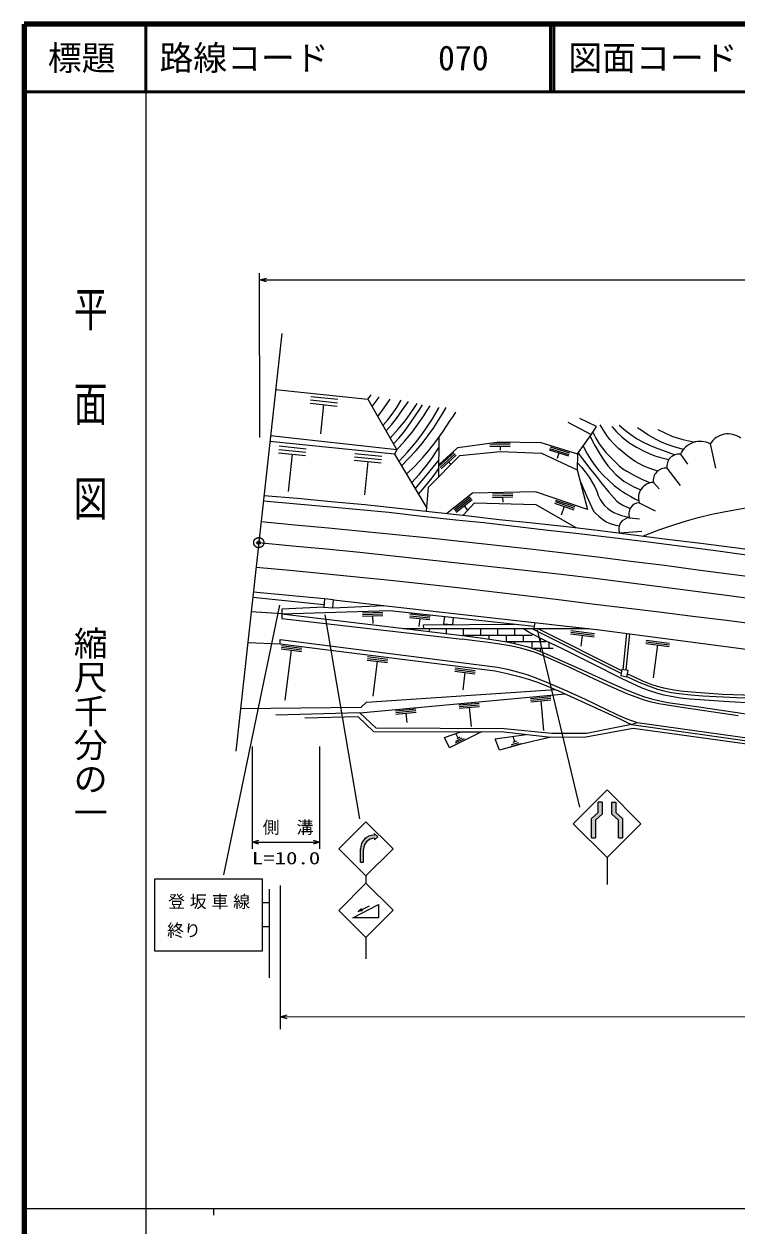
# Model space of a CAD drawing. Units: millimetres, scale not verified. Extents: x 40000 to 680000, y 20000 to 380000.
# Drawn here: x 40000 to 145292, y 202409 to 380000 of the extents above; entities that cross this region are included whole.
import ezdxf
from ezdxf.enums import TextEntityAlignment as Align

# ---------------------------------------------------------------- set-up
doc = ezdxf.new("R2010")
doc.units = ezdxf.units.MM
doc.header["$LTSCALE"] = 1000
doc.header["$PDMODE"] = 32
doc.header["$PDSIZE"] = 500
doc.linetypes.add('CHAIN', pattern=[18.5, 12, -1.5, 3.5, -1.5])
for name, color, linetype, lineweight in [('M-BGD', 7, 'Continuous', 25), ('M-BMK', 2, 'CHAIN', 13), ('M-STR-HTXT', 7, 'Continuous', 13), ('M-TTL', 2, 'Continuous', 140), ('M-TTL-BAND', 7, 'Continuous', 25), ('M-TTL-LINE', 7, 'Continuous', 50)]:
    doc.layers.add(name, color=color, linetype=linetype, lineweight=lineweight)
doc.layers.add('M-OTRS', color=6, linetype='Continuous')
doc.layers.add('M-TTL-TXT', color=7, linetype='Continuous')
doc.styles.add('@ＭＳ ゴシック', font='')
doc.styles.add('ＭＳ ゴシック', font='')
doc.styles.get('@ＭＳ ゴシック').set_extended_font_data('@MS Gothic')
doc.styles.get('ＭＳ ゴシック').set_extended_font_data('MS Gothic')

# ---------------------------------------------------------------- blocks, each defined once
blk = doc.blocks.new('BUHIN43')
at = {"layer": 'M-BMK'}
for radius in [746, 22.5]:
    blk.add_circle((0, 0), radius, dxfattribs=at)
blk = doc.blocks.new('BUHIN44')
at = {"layer": 'M-STR-HTXT'}
blk.add_lwpolyline([(1000, -288), (0, 0), (1000, 285)], dxfattribs=at)
blk = doc.blocks.new('BUHIN45')
at = {"layer": 'M-STR-HTXT'}
blk.add_lwpolyline([(-1000, 288), (0, 0), (-1000, -285)], dxfattribs=at)

msp = doc.modelspace()

# ---------------------------------------------------------------- hatches: boundary and pattern name
at = {"layer": 'M-STR-HTXT'}
for points in [[(124405, 259739), (124404, 262348), (125404, 263247), (125403, 265045), (124803, 265044), (124804, 263515), (123804, 262615), (123805, 259739)], [(128405, 259741), (128404, 262617), (127404, 263515), (127403, 265045), (126803, 265045), (126804, 263248), (127804, 262349), (127805, 259740)], [(90157, 256143), (90156, 258085), (90218, 258524), (90335, 258819), (90451, 259010), (90564, 259152), (90702, 259289), (90881, 259424), (91049, 259521), (91220, 259593), (91402, 259645), (91542, 259671), (91756, 259685), (91756, 259456), (92237, 259914), (91697, 260373), (91697, 260143), (91453, 260128), (91196, 260080), (91032, 260030), (90685, 259868), (90593, 259811), (90409, 259673), (90212, 259483), (90105, 259354), (89994, 259192), (89895, 259010), (89820, 258832), (89761, 258644), (89709, 258360), (89698, 258143), (89698, 256143)]]:
    msp.add_hatch(color=256, dxfattribs=at).paths.add_polyline_path(points)

# ---------------------------------------------------------------- linework, layer by layer
at = {"layer": 'M-BGD'}
for p, q in [((78068, 334284), (71269, 272567)), ((77156, 326005), (90775, 324596)), ((82256, 323969), (86235, 323558)), ((82308, 324467), (86286, 324055)), ((82359, 324964), (86338, 324552)), ((84246, 323764), (83799, 319451)), ((90775, 324596), (95054, 317076)), ((124547, 320537), (122110, 321702)), ((123785, 319301), (120355, 321148)), ((123777, 319287), (124547, 320537)), ((94703, 316454), (76306, 318294)), ((95054, 317076), (76399, 319135)), ((101277, 313146), (101320, 319024)), ((104064, 317439), (110189, 318292)), ((108816, 318116), (111815, 318063)), ((110189, 318292), (116322, 318183)), ((116322, 318183), (121742, 316497)), ((121742, 316497), (123777, 319287)), ((141341, 317975), (142147, 314366)), ((77596, 316658), (81576, 316259)), ((77645, 317155), (81625, 316757)), ((77695, 317653), (81675, 317254)), ((79586, 316458), (79032, 310925)), ((88865, 316535), (92845, 316137)), ((95054, 317076), (94703, 316454)), ((94703, 316454), (99469, 308475)), ((99729, 311576), (104352, 316265)), ((101270, 314653), (103499, 316661)), ((101290, 314940), (104064, 317439)), ((101438, 314467), (103667, 316475)), ((101605, 314282), (103834, 316290)), ((104352, 316265), (110323, 316828)), ((108807, 317616), (111806, 317563)), ((108811, 317866), (111811, 317813)), ((110306, 317590), (110296, 317019)), ((110323, 316828), (116440, 316596)), ((116440, 316596), (121709, 314148)), ((117547, 317069), (120411, 316178)), ((117621, 317308), (120486, 316417)), ((117695, 317547), (120560, 316656)), ((118979, 316624), (118724, 315805)), ((121742, 316497), (121709, 314148)), ((136946, 316447), (137973, 314964)), ((88766, 315540), (92746, 315142)), ((88815, 316038), (92796, 315639)), ((90756, 315341), (90265, 310435)), ((102720, 315286), (103062, 314906)), ((134954, 314360), (136926, 311822)), ((121709, 314148), (123240, 308259)), ((99431, 308018), (99729, 311576)), ((115528, 310892), (106254, 310704)), ((123240, 308259), (115528, 310892)), ((132961, 312273), (133819, 311308)), ((106254, 310704), (102425, 307683)), ((103517, 308290), (105873, 310148)), ((103672, 308094), (106028, 309952)), ((103827, 307898), (106182, 309756)), ((104834, 307412), (106548, 309238)), ((106548, 309238), (115611, 309030)), ((109174, 310563), (112174, 310624)), ((109179, 310313), (112179, 310374)), ((109184, 310063), (112184, 310124)), ((110684, 310094), (110699, 309373)), ((115611, 309030), (121513, 305591)), ((118342, 309192), (121181, 308222)), ((118423, 309428), (121262, 308459)), ((118504, 309665), (121343, 308695)), ((130858, 309274), (133203, 308096)), ((105005, 308827), (105506, 308191)), ((119762, 308707), (119326, 307430)), ((129400, 307040), (130899, 306898)), ((127942, 304806), (131226, 305070)), ((84290, 294168), (73770, 295270)), ((84362, 295053), (73858, 296068)), ((84362, 295053), (84263, 293847)), ((85704, 294943), (84362, 295053)), ((85606, 293737), (85704, 294943)), ((85704, 294943), (101303, 293164)), ((78075, 292842), (73536, 293143)), ((84263, 293847), (78075, 293530)), ((78075, 293530), (78075, 292148)), ((78075, 292842), (94036, 293355)), ((84263, 293847), (85606, 293737)), ((85606, 293737), (93131, 294096)), ((89971, 293024), (92969, 293120)), ((94036, 293355), (115352, 291033)), ((101303, 293164), (124995, 290492)), ((78075, 292842), (104751, 289666)), ((78075, 292148), (104687, 289132)), ((89979, 292774), (92977, 292870)), ((89987, 292524), (92985, 292621)), ((91486, 292572), (91524, 291408)), ((96941, 292334), (99924, 292009)), ((96968, 292583), (99951, 292258)), ((96995, 292831), (99978, 292506)), ((98432, 292172), (98303, 290980)), ((99009, 291215), (112425, 291352)), ((102077, 292479), (101960, 291400)), ((101960, 291400), (103258, 291258)), ((103375, 292337), (103258, 291258)), ((115417, 291573), (115309, 290682)), ((96040, 290703), (123395, 290673)), ((97303, 290702), (97303, 290575)), ((99022, 290700), (99009, 291215)), ((99828, 290699), (99828, 290310)), ((102353, 290696), (102353, 290011)), ((104822, 289724), (115033, 289713)), ((104878, 290693), (104877, 289724)), ((106140, 289723), (106140, 289572)), ((107404, 290691), (107403, 289721)), ((108665, 289720), (108665, 289213)), ((109929, 290688), (109928, 289719)), ((111190, 289717), (111189, 288783)), ((112454, 290685), (112453, 289716)), ((113716, 289714), (113715, 288745)), ((128185, 284040), (114947, 290682)), ((114978, 289753), (114978, 289713)), ((128265, 284447), (115841, 290681)), ((120710, 289890), (124182, 289448)), ((120741, 290138), (124213, 289696)), ((120773, 290386), (124245, 289944)), ((122446, 289669), (122242, 288072)), ((124995, 290492), (161189, 285705)), ((128506, 284603), (129022, 289960)), ((128954, 284560), (129468, 289901)), ((73038, 288626), (77807, 288409)), ((77807, 288409), (77805, 289040)), ((77805, 289040), (109930, 284995)), ((77807, 288409), (109602, 284422)), ((78014, 287928), (80989, 287542)), ((78046, 288176), (81022, 287790)), ((111362, 288748), (117083, 288742)), ((112452, 288747), (112452, 288525)), ((114977, 288744), (114976, 287853)), ((115236, 287774), (118152, 287771)), ((116239, 287773), (116238, 287366)), ((116240, 289109), (116240, 288742)), ((117502, 288617), (117501, 287772)), ((131813, 288476), (135285, 288034)), ((131844, 288724), (135316, 288282)), ((131876, 288972), (135348, 288530)), ((133549, 288255), (132931, 283406)), ((77982, 287680), (80957, 287294)), ((79470, 287487), (78510, 280095)), ((90683, 286031), (93658, 285645)), ((90715, 286279), (93690, 285893)), ((90747, 286527), (93722, 286141)), ((92170, 285838), (91502, 280691)), ((103611, 284375), (106588, 284004)), ((103642, 284623), (106619, 284252)), ((103673, 284871), (106650, 284500)), ((105100, 284190), (104783, 281646)), ((128304, 284643), (128126, 283742)), ((129207, 284464), (128304, 284643)), ((129029, 283564), (129207, 284464)), ((128126, 283742), (129029, 283564)), ((89596, 278250), (119912, 281031)), ((90560, 279817), (118476, 281673)), ((114791, 280360), (117779, 280635)), ((71963, 278867), (89785, 279042)), ((89785, 279042), (90560, 279817)), ((104224, 279391), (107211, 279665)), ((104247, 279142), (107234, 279416)), ((104270, 278893), (107257, 279167)), ((105763, 279030), (106023, 276204)), ((114814, 280111), (117802, 280386)), ((114837, 279862), (117824, 280137)), ((116331, 280000), (116734, 275606)), ((89596, 278250), (77176, 277871)), ((81482, 277465), (89280, 277700)), ((89280, 277700), (91598, 275463)), ((92011, 275981), (89596, 278250)), ((94867, 278532), (97854, 278807)), ((94890, 278284), (97877, 278558)), ((94913, 278035), (97900, 278309)), ((96406, 278172), (96530, 276818)), ((91598, 275463), (110880, 275397)), ((110908, 275885), (92011, 275981)), ((102090, 274600), (104518, 275419)), ((107548, 275409), (102850, 273066)), ((104518, 275419), (107548, 275409)), ((110880, 275397), (117817, 274608)), ((117927, 275160), (110908, 275885)), ((122997, 274664), (129956, 275946)), ((129725, 276508), (123076, 275155)), ((129725, 276508), (130568, 276793)), ((129725, 276508), (158412, 272455)), ((129956, 275946), (158329, 272029)), ((130568, 276793), (158421, 272903)), ((102850, 273066), (102090, 274600)), ((105019, 274388), (103683, 273722)), ((103779, 274051), (104702, 274511)), ((104133, 274492), (103785, 275190)), ((104368, 274609), (103898, 274374)), ((109582, 274382), (114161, 275024)), ((110223, 272724), (109582, 274382)), ((113206, 273555), (110223, 272724)), ((113378, 273653), (111844, 273226)), ((112011, 273551), (113071, 273846)), ((112741, 274016), (112202, 273866)), ((112471, 273941), (112248, 274742)), ((117817, 274608), (113206, 273555)), ((117817, 274608), (122997, 274664)), ((123076, 275155), (117927, 275160))]:
    msp.add_line(p, q, dxfattribs=at)
for points in [[(90775, 324596), (90993, 324815), (91169, 325076), (91208, 325157), (91249, 325248)], [(91407, 323485), (91865, 324057), (92282, 324676), (92361, 324803), (92444, 324939)], [(92240, 322021), (93175, 323273), (94073, 324567)], [(92998, 320689), (93716, 321504), (94387, 322356), (95053, 323364), (95679, 324414)], [(93463, 319871), (94265, 320772), (95027, 321719), (95902, 322973), (96771, 324236)], [(94067, 318811), (95221, 320103), (96338, 321445), (97037, 322381), (97688, 323352), (97882, 323655), (98080, 323968)], [(94552, 317959), (95358, 318827), (96126, 319741), (97090, 321075), (98012, 322453), (98437, 323093), (98867, 323742)], [(95054, 317076), (96223, 318392), (97351, 319752), (98217, 320922), (99035, 322129), (99498, 322841), (99962, 323566)], [(95349, 315373), (96612, 316736), (97828, 318137), (98615, 319144), (99360, 320195), (100307, 321675), (101208, 323196), (101259, 323282), (101309, 323368)], [(95723, 314746), (96831, 315840), (97901, 316984), (98796, 318045), (99644, 319145), (100456, 320297), (101215, 321480), (101779, 322410), (102333, 323346)], [(96481, 313478), (97705, 314685), (98890, 315939), (99799, 317009), (100669, 318126), (101828, 319743), (102942, 321398), (103355, 322028), (103772, 322667)], [(124015, 319673), (124457, 318803), (124954, 317960), (125410, 317314), (125913, 316705), (126887, 315696), (127907, 314727), (128457, 314300), (129044, 313920), (130180, 313287), (131349, 312705), (131922, 312449), (132498, 312210)], [(133584, 313953), (132555, 314285), (131552, 314672), (130885, 315002), (130245, 315385), (129418, 315967), (128614, 316607), (127797, 317308), (127019, 318056), (126531, 318605), (126090, 319192), (125584, 319979), (125103, 320801)], [(126803, 320555), (127523, 319750), (128290, 318983), (128869, 318499), (129488, 318060), (130466, 317468), (131473, 316927), (132305, 316538), (133159, 316205), (134181, 315897), (135221, 315639)], [(127893, 320742), (128830, 319945), (129802, 319196), (130554, 318704), (131348, 318257), (132267, 317814), (133219, 317423), (134672, 316894), (136130, 316356)], [(137383, 317152), (136189, 317484), (135008, 317874), (134170, 318225), (133346, 318636), (132148, 319327), (130984, 320068), (130800, 320188), (130608, 320314)], [(133621, 320111), (134626, 319592), (135661, 319127), (136476, 318842), (137312, 318614), (138201, 318416), (139098, 318239)], [(123611, 319059), (124316, 317707), (125079, 316376), (125627, 315538), (126233, 314724), (126796, 314060), (127408, 313434), (127986, 312925), (128599, 312464), (129275, 312044), (129983, 311675), (130527, 311419), (131077, 311172)], [(97244, 312199), (98370, 313459), (99454, 314763), (100216, 315798), (100930, 316870), (101120, 317164), (101309, 317459)], [(121826, 316612), (122752, 315358), (123725, 314144), (124505, 313204), (125248, 312212), (126380, 310838), (127559, 309501), (127967, 309190), (128421, 308922), (128958, 308662), (129511, 308423)], [(122584, 317651), (123189, 316518), (123844, 315420), (124331, 314727), (124865, 314070), (125574, 313309), (126335, 312580), (127180, 311840), (128068, 311143), (128818, 310636), (129600, 310179), (130190, 309864), (130785, 309558)], [(97761, 311335), (99549, 313457), (101295, 315618)], [(98238, 310535), (99183, 311597), (100086, 312703), (100698, 313553), (101287, 314422)], [(121723, 315142), (122332, 314520), (122895, 313859), (123461, 313060), (123978, 312225), (124303, 311604), (124573, 310958), (124795, 310348), (125073, 309764), (125382, 309310), (125747, 308883), (126163, 308488), (126619, 308140), (127100, 307848), (127606, 307610), (128228, 307395), (128867, 307238), (129112, 307191), (129366, 307145)], [(122171, 312372), (123102, 310203), (124092, 308046), (124481, 307618), (124925, 307219), (125419, 306821), (125951, 306471), (126399, 306258), (126873, 306100), (127385, 305963), (127906, 305835)], [(75343, 309550), (80309, 309084), (85288, 308646), (89580, 308283), (93865, 307860), (98815, 307275), (103781, 306729), (107900, 306329), (112023, 305868), (116976, 305264), (121943, 304719), (126897, 304147), (131855, 303522), (136803, 302907), (141758, 302267), (146697, 301573)], [(75432, 310361), (80400, 309926), (85376, 309473), (90341, 308987), (95313, 308467), (100271, 307920), (105236, 307360), (110193, 306815), (115163, 306288), (120121, 305747), (125085, 305155), (130036, 304530), (134996, 303900), (139946, 303277), (144906, 302652), (149855, 302021)], [(131470, 304371), (133775, 305248), (136101, 306068), (137819, 306601), (139556, 307076), (141569, 307559), (143594, 307983), (147134, 308630), (150700, 309220), (151980, 309377), (153263, 309475), (154278, 309498), (155303, 309489)], [(75006, 306492), (79974, 306024), (84952, 305551), (89919, 305073), (94895, 304583), (99860, 304081), (104832, 303561), (109793, 303022), (114760, 302459), (119715, 301877), (124678, 301274), (129629, 300656), (134588, 300022), (139535, 299377), (144491, 298719), (149436, 298053)], [(74263, 299748), (79231, 299282), (84207, 298809), (89172, 298325), (94146, 297821), (99106, 297294), (104074, 296739), (109030, 296163), (113993, 295569), (118946, 294966), (123908, 294355), (128860, 293746), (133822, 293136), (138773, 292523), (143732, 291897), (148679, 291254)], [(104751, 289666), (107415, 289332), (110087, 288936), (111586, 288661), (113082, 288326), (114249, 288007), (115406, 287628), (116753, 287101), (118079, 286517), (122623, 284463), (127176, 282412), (128727, 281716), (130300, 281075), (131489, 280659), (132695, 280300), (133889, 280009), (135095, 279776), (140030, 279059), (144965, 278313), (148691, 277766), (152435, 277278), (154091, 277083), (155748, 276893)], [(148317, 279599), (143346, 279917), (138360, 280256), (136968, 280407), (135585, 280618), (134520, 280835), (133459, 281113), (132358, 281473), (131275, 281890), (129793, 282545), (128328, 283258), (123880, 285510), (119418, 287755), (117032, 288884), (114680, 290064), (114200, 290367), (113717, 290684)], [(145456, 277766), (140523, 278515), (137144, 279016), (133770, 279577), (132676, 279811), (131589, 280106), (130382, 280520), (129194, 280991), (126712, 282073), (124256, 283209), (120629, 284917), (116971, 286573), (115785, 287024), (114569, 287422), (113305, 287769), (112028, 288058), (110286, 288373), (108525, 288630), (106602, 288880), (104687, 289132)], [(109602, 284422), (111368, 284045), (113122, 283608), (114491, 283201), (115851, 282734), (117395, 282134), (118916, 281478), (123456, 279429), (127992, 277332), (128858, 276920), (129725, 276508)], [(109930, 284995), (111423, 284681), (112901, 284308), (114254, 283887), (115590, 283408), (117670, 282574), (119733, 281680), (122898, 280222), (126039, 278709), (127451, 278027), (128895, 277398), (129727, 277084), (130568, 276793)], [(129030, 283571), (130818, 282782), (132629, 282048), (133544, 281735), (134485, 281476), (135618, 281241), (136773, 281063), (138499, 280872), (140230, 280740), (145213, 280498), (150201, 280294), (151309, 280282), (152426, 280277)], [(136935, 281445), (135709, 281622), (134485, 281860), (133550, 282108), (132631, 282415), (131380, 282922), (130148, 283486), (129632, 283724), (129107, 283957)], [(152465, 280674), (147807, 280777), (143144, 280941), (140554, 281113), (137969, 281344), (137452, 281394), (136935, 281445)]]:
    msp.add_lwpolyline(points, dxfattribs=at)
for centre, radius, start, end in [((139868, 315128), 3206, 62.65144, 155.70143), ((143992, 316311), 3130, 53.66321, 147.89438), ((136733, 314656), 1803, 83.19665, 189.45686), ((134740, 312569), 1803, 83.19665, 189.45686), ((133034, 309985), 2289, 91.83083, 198.09104), ((130967, 307610), 1667, 93.73821, 199.99841), ((129509, 305376), 1667, 93.73821, 199.99841)]:
    msp.add_arc(centre, radius, start, end, dxfattribs=at)
at = {"layer": 'M-BMK'}
msp.add_lwpolyline([(74663, 303375), (79631, 302918), (84608, 302445), (89570, 301943), (94540, 301415), (99499, 300877), (104468, 300341), (109427, 299807), (114394, 299262), (119351, 298695), (124315, 298102), (129266, 297490), (134225, 296859), (139171, 296214), (144126, 295556), (147742, 295072), (151367, 294584)], dxfattribs=at)
at = {"layer": 'M-OTRS'}
msp.add_point((74650, 303366), dxfattribs=at)
at = {"layer": 'M-STR-HTXT'}
for p, q in [((74804, 318930), (74797, 343189)), ((74798, 342189), (368931, 342273)), ((77722, 294144), (69434, 254311)), ((84415, 292693), (89527, 262586)), ((115765, 290473), (122028, 264290)), ((73676, 273258), (73681, 258124)), ((83682, 258127), (83677, 273261)), ((126103, 266831), (121104, 261830)), ((131104, 261833), (126103, 266831)), ((125403, 265045), (124803, 265044)), ((124804, 263515), (124803, 265044)), ((125403, 265045), (125404, 263247)), ((126803, 265045), (127403, 265045)), ((126804, 263248), (126803, 265045)), ((127403, 265045), (127404, 263515)), ((123804, 262615), (124804, 263515)), ((125404, 263247), (124404, 262348)), ((127804, 262349), (126804, 263248)), ((127404, 263515), (128404, 262617)), ((90496, 262143), (86498, 258142)), ((94498, 258144), (90496, 262143)), ((121104, 261830), (126105, 256831)), ((123805, 259739), (123804, 262615)), ((124404, 262348), (124405, 259739)), ((126105, 256831), (131104, 261833)), ((127805, 259740), (127804, 262349)), ((128404, 262617), (128405, 259741)), ((91697, 260373), (92237, 259914)), ((91697, 260373), (91697, 260143)), ((91756, 259456), (92237, 259914)), ((91756, 259685), (91756, 259456)), ((123805, 259739), (124405, 259739)), ((127805, 259740), (128405, 259741)), ((73680, 259124), (83681, 259127)), ((86498, 258142), (90499, 254143)), ((89698, 256143), (89698, 258143)), ((90157, 256143), (90156, 258085)), ((90499, 254143), (94498, 258144)), ((89698, 256143), (90157, 256143)), ((126105, 256831), (126107, 252868)), ((90499, 254143), (90499, 253043)), ((59325, 253702), (75186, 253706)), ((59328, 243029), (59325, 253702)), ((75186, 253706), (75189, 243034)), ((77835, 252723), (77841, 231492)), ((90499, 253043), (86500, 249042)), ((94500, 249045), (90499, 253043)), ((76187, 252149), (76190, 239049)), ((76187, 250149), (75187, 250149)), ((86500, 249042), (90501, 245043)), ((88558, 247938), (92348, 249931)), ((89362, 248878), (91039, 249717)), ((90501, 245043), (94500, 249045)), ((92348, 249931), (92348, 247939)), ((92348, 247939), (88558, 247938)), ((76188, 246592), (75188, 246591)), ((90501, 245043), (90502, 241873)), ((75189, 243034), (59328, 243029)), ((77840, 233324), (374813, 233408))]:
    msp.add_line(p, q, dxfattribs=at)
msp.add_lwpolyline([(89976, 248992), (89362, 248878), (89822, 249300)], dxfattribs=at)
for centre, radius in [((91698, 258143), 2000), ((91756, 258085), 1600)]:
    msp.add_arc(centre, radius, 90.01626, 180.01626, dxfattribs=at)
at = {"layer": 'M-TTL'}
for p, q in [((40000, 380000), (40000, 20000)), ((680000, 380000), (40000, 380000))]:
    msp.add_line(p, q, dxfattribs=at)
at = {"layer": 'M-TTL-BAND'}
for p, q in [((58000, 370000), (58000, 20000)), ((40000, 205000), (579000, 205000)), ((68000, 205000), (68000, 204000))]:
    msp.add_line(p, q, dxfattribs=at)
at = {"layer": 'M-TTL-LINE'}
for p, q in [((58000, 380000), (58000, 370000)), ((117750, 380000), (117750, 370000)), ((118250, 380000), (118250, 370000)), ((40000, 370000), (680000, 370000))]:
    msp.add_line(p, q, dxfattribs=at)

# ---------------------------------------------------------------- block references
at = {"rotation": 0.01626}
for name, p in [('BUHIN44', (74798, 342189)), ('BUHIN43', (74663, 303375)), ('BUHIN44', (73680, 259124)), ('BUHIN45', (83681, 259127)), ('BUHIN44', (77840, 233324))]:
    msp.add_blockref(name, p, dxfattribs=at)

# ---------------------------------------------------------------- texts
at = {"layer": 'M-STR-HTXT', "style": 'ＭＳ ゴシック'}
for s, p in [('側\u3000溝', (75245, 259840)), ('終り', (61130, 244618))]:
    msp.add_text(s, height=1833, rotation=0.016, dxfattribs=at).set_placement(p, align=Align.BOTTOM_LEFT)
at = {"layer": 'M-STR-HTXT', "style": 'ＭＳ ゴシック', "width": 1.35}
msp.add_text('L=10.0', height=1833, rotation=0.016, dxfattribs=at).set_placement((73646, 255293), align=Align.BOTTOM_LEFT)
at = {"layer": 'M-STR-HTXT', "insert": (61279, 249210), "char_height": 1833, "attachment_point": 7, "rotation": 0.016, "style": 'ＭＳ ゴシック'}
msp.add_mtext('\\T1.28;登坂車線', dxfattribs=at)
at = {"layer": 'M-TTL-BAND', "style": '@ＭＳ ゴシック', "width": 1.4}
msp.add_text('平  面  図', height=3666, rotation=270, dxfattribs=at).set_placement((49777, 306475), align=Align.MIDDLE_RIGHT)
at = {"layer": 'M-TTL-BAND', "style": '@ＭＳ ゴシック'}
msp.add_text('縮尺千分の一', height=3666, rotation=270, dxfattribs=at).set_placement((49777, 261030), align=Align.MIDDLE_RIGHT)
at = {"layer": 'M-TTL-TXT', "style": 'ＭＳ ゴシック'}
msp.add_text('標題', height=3666, dxfattribs=at).set_placement((48500, 375000), align=Align.MIDDLE_CENTER)
for s, p in [('路線コード', (60000, 375000)), ('070', (101142, 375000)), ('070', (101142, 375000)), ('070', (101142, 375000)), ('図面コード', (120380, 375000))]:
    msp.add_text(s, height=3666, dxfattribs=at).set_placement(p, align=Align.MIDDLE_LEFT)

doc.saveas('drawing.dxf')
